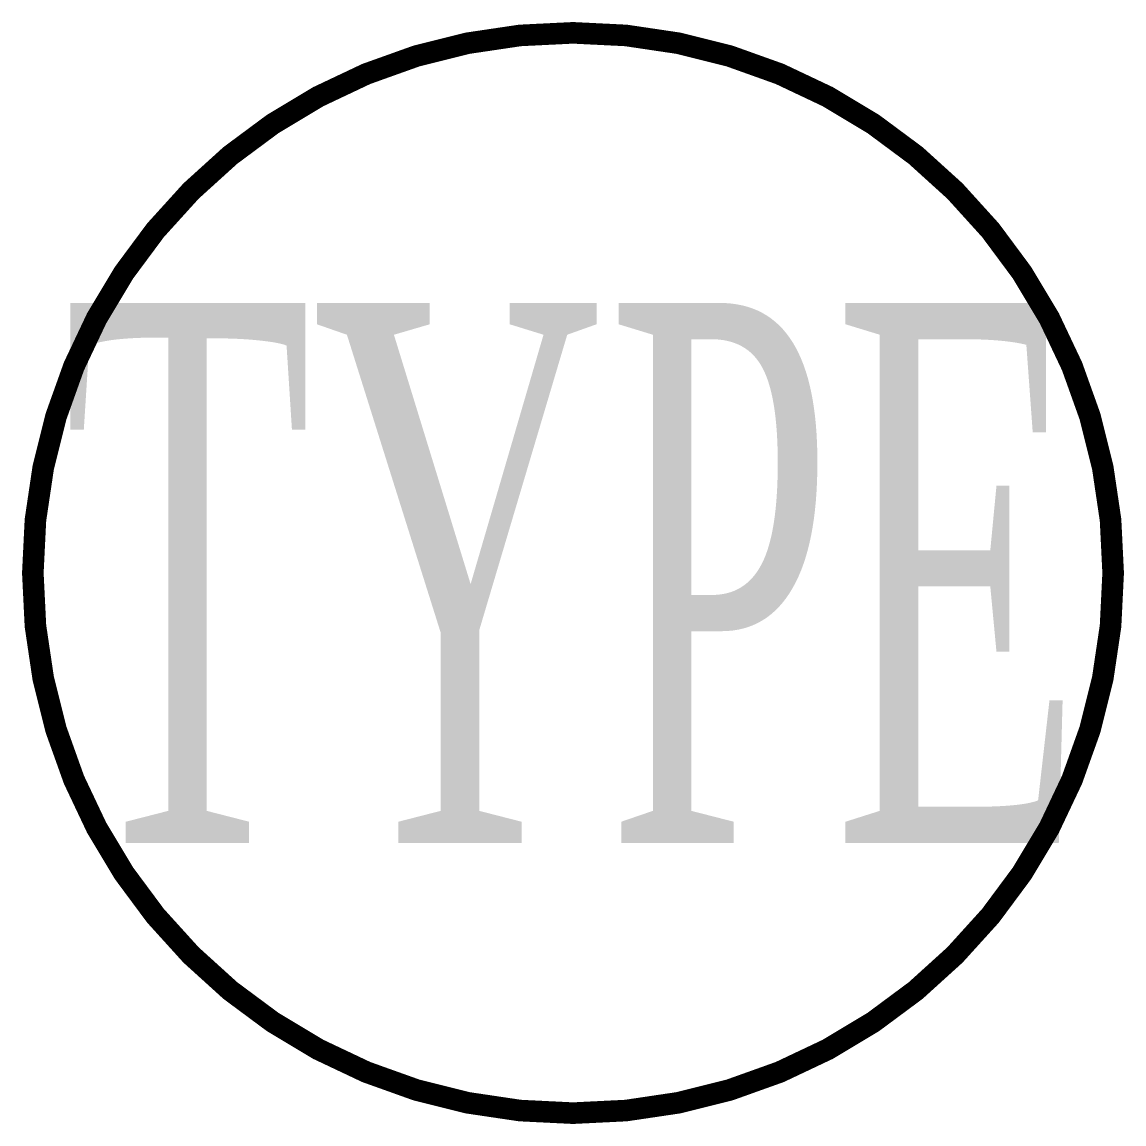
# Model space of a CAD drawing. Header units: millimetres. Extents: x -2.55 to 2.55, y -2.55 to 2.55.
import ezdxf
from ezdxf.enums import TextEntityAlignment as Align

# ---------------------------------------------------------------- set-up
doc = ezdxf.new("R2010")
doc.units = ezdxf.units.MM
doc.layers.get('0').update_dxf_attribs({"linetype": 'CONTINUOUS'})
doc.styles.add('CHINESE', font='TIMES.TTF', dxfattribs={"width": 0.8, "height": 3})

msp = doc.modelspace()

# ---------------------------------------------------------------- linework, layer by layer
at = {"const_width": 0.1}
msp.add_lwpolyline([(-2.5, 0, 1), (2.5, 0, 1)], format="xyb", close=True, dxfattribs=at)

# ---------------------------------------------------------------- texts
at = {"style": 'CHINESE', "width": 0.5}
msp.add_attdef('TYPE', text='24', height=2.5, dxfattribs=at).set_placement((0, 0), align=Align.MIDDLE_CENTER)

doc.saveas('drawing.dxf')
